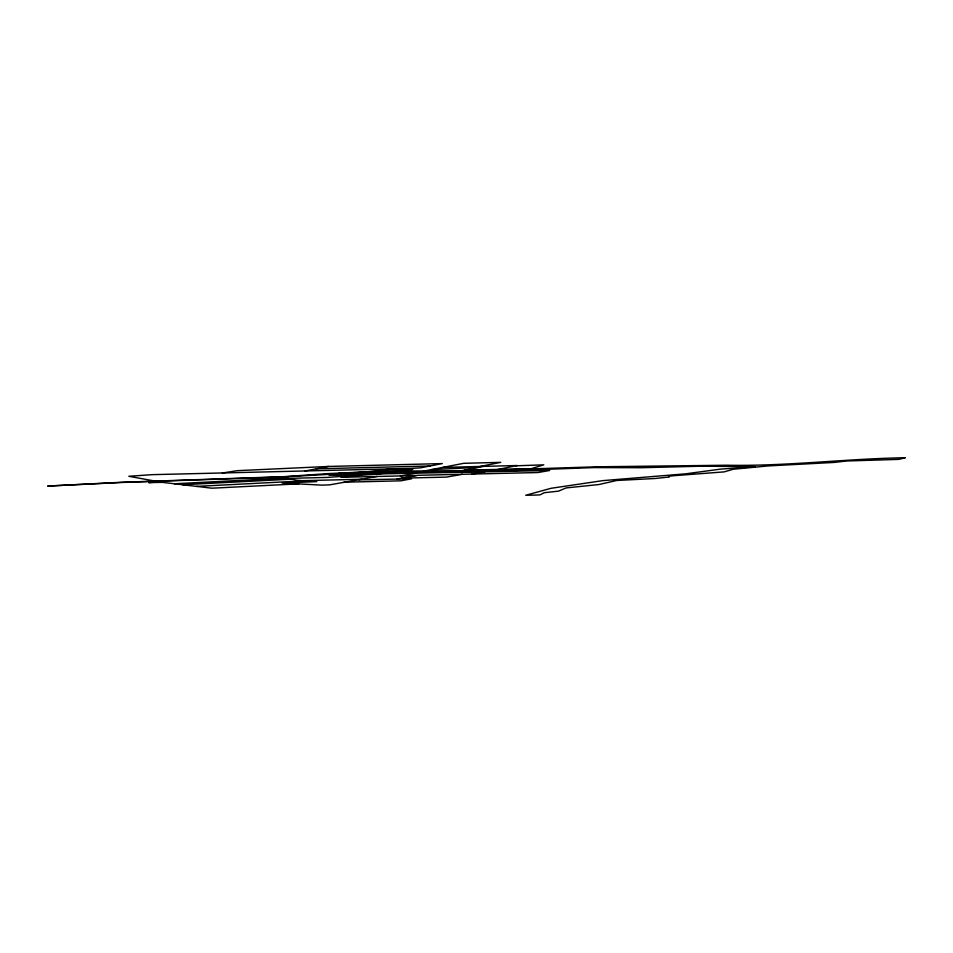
<?xml version="1.0" encoding="UTF-8"?>
<svg xmlns="http://www.w3.org/2000/svg" width="953" height="953" viewBox="0 0 953 953"><rect width="100%" height="100%" fill="white"/><g stroke="black" fill="none" stroke-linecap="round" stroke-linejoin="round"><path stroke-width="1.43" d="M462.265 470.627L483.004 466.398M496.489 469.746L517.217 465.517L442.954 467.423M423.656 471.127L463.73 463.313L500.754 462.36L479.978 466.482M304.615 471.092L328.392 466.458L442.299 463.587L420.654 467.816L411.327 468.388L151.992 474.665L128.81 476.286L155.958 481.253M401.153 471.318L412.792 469.352L385.203 469.71M281.278 477.024L376.864 471.64L408.158 472.2L492.463 471.27L594.005 467.601L641.333 467.72L702.016 466.196L755.407 466.696L720.587 469.114L685.648 473.832L602.772 480.634L551.12 488.281L525.746 495.262L535.836 495.084L540.172 494.833L544.187 492.725L558.529 491.129L566.106 487.924L598.853 484.541L616.758 480.467L655.271 478.489L669.363 476.988L668.839 476.25L673.664 475.714L724.137 471.89L733.202 469.257L768.058 465.934L833.958 462.443L846.514 461.002L898.739 459.382L905.35 457.738C845.668 458.691 786.261 466.41 726.543 465.231L596.352 466.803L481.253 470.508L381.403 471.223L328.356 473.581L284.244 476.643L122.103 482.254L47.65 486.066L120.936 482.516L281.278 477.024L297.086 480.276L316.801 481.622L282.195 483.016L321.9 485.137L329.678 484.851L377.043 476.476M396.615 471.914L390.813 472.974L354.147 474.63M462.443 474.249L446.481 477.108L401.678 478.156M471.961 474.094L484.815 471.795M376.864 471.64L340.424 473.224L329.035 475.225L356.946 474.558L340.971 477.31L416.282 475.559M346.558 473.105L338.184 474.582L379.258 473.629L387.633 472.152L340.424 473.224M351.55 472.962L342.389 474.57L331.263 474.832M349.811 474.308L351.073 474.094L333.097 474.511M358.185 472.843L338.589 473.546M364.916 472.64L357.589 473.939L380.521 473.403M367.632 473.903L376.054 472.39M397.127 478.954L417.712 475.309L537.98 472.545L549.643 470.484L392.529 473.653C376.34 473.796 360.329 475.321 344.295 476.738M400.427 475.928L416.473 473.176M222.287 473.022L237.214 470.675L328.392 466.458M367.298 471.783L392.565 468.864M349.608 475.821L326.712 477.453L287.032 478.394M431.947 469.603L478.239 467.375M174.304 483.767L285.602 478.049M182.631 484.743L290.689 479.192M196.544 486.387L304.96 480.812M298.765 483.85L211.9 488.198L162.272 482.349L148.728 482.623L153.659 482.242L151.884 481.682M515.764 465.814L543.782 464.838L531 468.757L464.909 470.091M393.613 471.163L405.895 470.699M316.146 468.84L430.029 465.981M363.081 472.974L374.219 472.712M374.743 472.64L386.37 472.366M336.754 473.867L347.893 473.605M361.247 473.296L372.385 473.033M373.052 473.022L384.19 472.759M334.92 474.189L346.058 473.927M359.424 473.617L370.55 473.355M302.685 480.657L362.08 479.252M358.84 479.859L411.625 478.799L400.736 480.824L343.819 482.206"/></g></svg>
